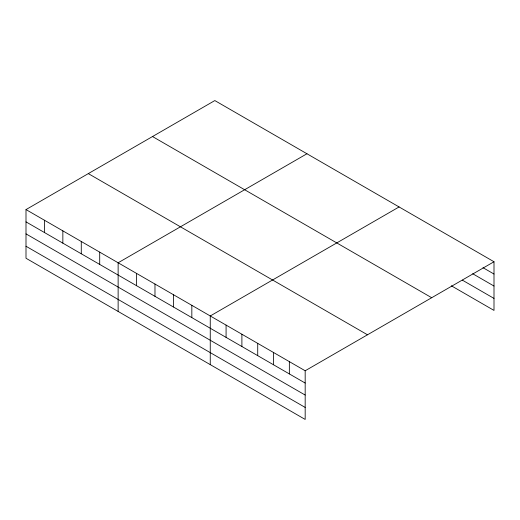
<?xml version="1.0" encoding="UTF-8"?>
<svg xmlns="http://www.w3.org/2000/svg" width="520" height="520" viewBox="0 0 520 520"><rect width="100%" height="100%" fill="white"/><g stroke="black" fill="none" stroke-linecap="round" stroke-linejoin="round"><path stroke-width="0.78" d="M305.175 395.057L305.175 370.767L26 209.586L26 258.252L305.175 419.432L305.175 395.057L26 233.877M451.353 285.792L494 310.414L494 261.749L214.825 100.568L26 209.586M306.95 153.758L118.131 262.776L118.131 311.441M399.081 206.947L210.256 315.965L210.256 364.631M305.175 370.767L494 261.749M482.996 267.683L494 274.034M472.68 273.728L494 286.039M462.358 280.144L494 298.409M152.51 136.546L431.691 297.726M88.309 173.608L367.49 334.789M26 221.871L305.175 383.051M26 246.246L305.175 407.426M289.354 361.634L289.354 373.919M273.539 352.501L273.539 364.78M257.719 343.369L257.719 355.647M241.897 334.23L241.897 346.515M226.077 325.097L226.077 337.382M191.834 305.325L191.834 317.61M173.407 294.69L173.407 306.969M154.98 284.05L154.98 296.335M136.552 273.416L136.552 285.695M99.703 252.135L99.703 264.42M81.276 241.501L81.276 253.78M62.849 230.861L62.849 243.145M44.427 220.227L44.427 232.505"/></g></svg>
